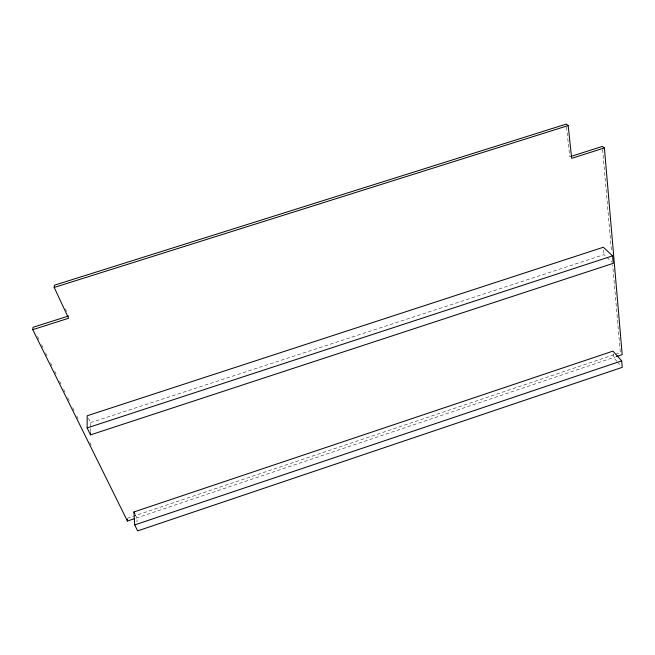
<?xml version="1.0" encoding="UTF-8"?>
<svg xmlns="http://www.w3.org/2000/svg" width="655" height="655" viewBox="0 0 655 655"><rect width="100%" height="100%" fill="white"/><g stroke="black" fill="none" stroke-linecap="round" stroke-linejoin="round"><path stroke-width="0.49" stroke-dasharray="3.27 2.46" d="M90.537 431.809L90.537 427.731M90.537 426.708L90.537 422.631L88.45 418.34M136.134 518.113L615.413 356.909M127.291 518.301L614.513 354.535M615.487 354.208L620.326 352.578L612.703 265.25M90.537 422.631L604.025 254.648L606.145 256.662M606.858 257.325L611.803 262.008M616.887 361.314L613.53 357.54L613.195 353.872M617.559 362.068L620.907 365.842M37.507 336.449L39.758 341.018M41.568 344.669L43.819 349.238M45.629 352.898L47.88 357.466M50.591 362.944L51.941 365.686M54.652 371.172L56.903 375.741M59.613 381.226L60.964 383.969M63.674 389.447L65.025 392.189M67.735 397.675L69.987 402.244M72.697 407.729L74.048 410.464M76.758 415.95L78.109 418.692M89.841 442.452L91.192 445.195M135.176 514.494L136.821 517.884L137.067 521.888M65.312 308.734L66.573 311.444M566.542 127.078L569.752 156.782M603.599 250.03L604.025 254.648M602.6 149.479L611.557 252.044"/><path stroke-width="0.98" d="M90.537 434.871L87.14 427.936L87.205 415.761L603.345 247.254L612.572 255.859L613.219 263.351L90.537 434.871L90.537 432.832M134.201 518.768L127.422 521.044L32.75 329.661L68.587 318.273L54.209 287.439L54.365 285.22L566.215 124.106L568.172 125.572L571.684 158.346L604.393 147.948L622.184 354.625L616.38 356.582M32.75 329.661L32.996 327.303L68.677 315.972M134.701 524.925L621.685 360.864L622.25 367.349L137.624 530.894L134.701 524.925L133.939 511.956L612.941 351.121L621.685 360.864M87.14 427.936L612.572 255.859M570.71 156.48L602.338 146.433L604.393 147.948M54.209 287.439L568.172 125.572M133.939 511.956L134.766 513.651M127.332 519.218L127.422 521.044"/></g></svg>
